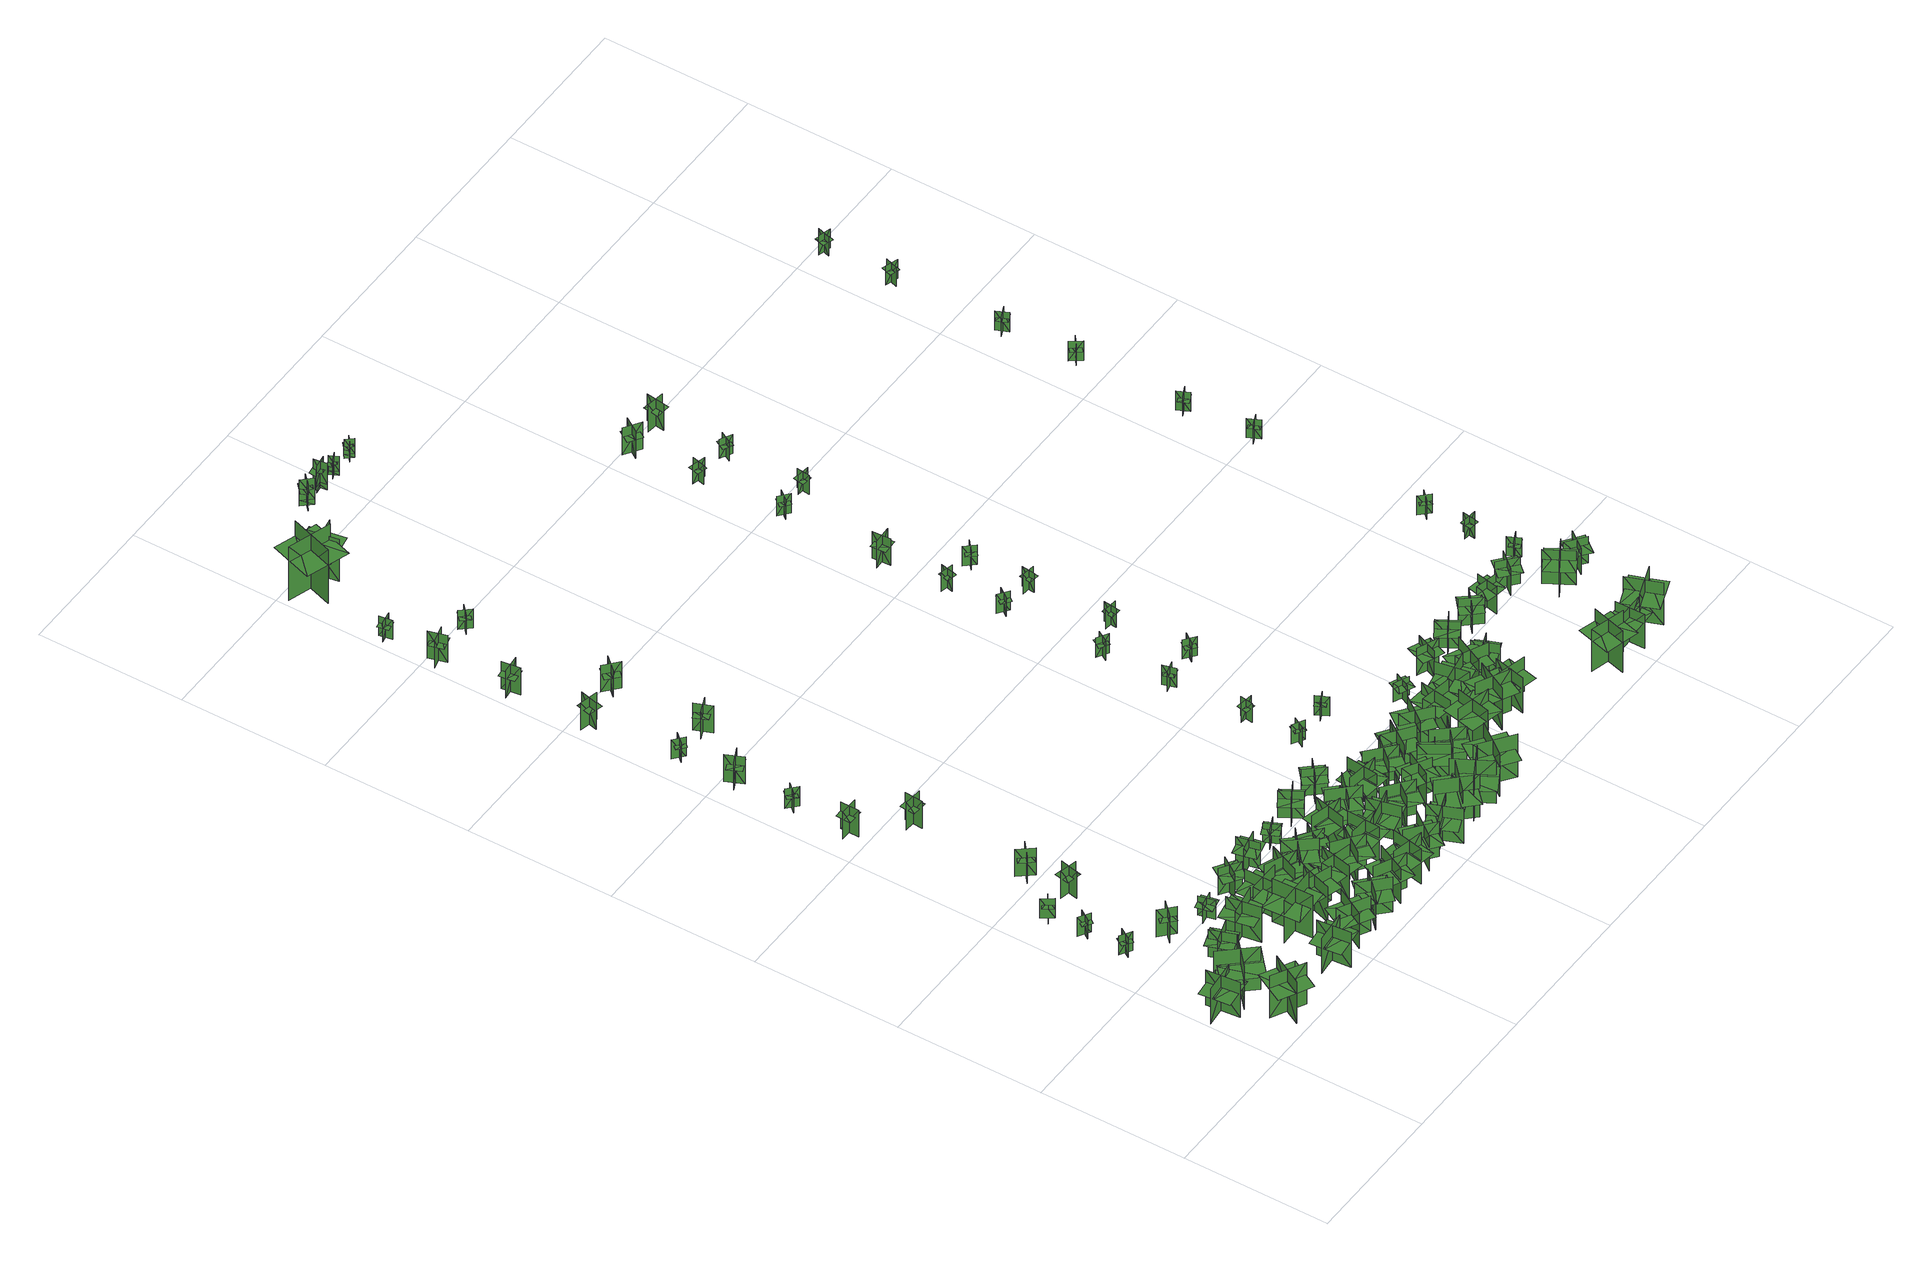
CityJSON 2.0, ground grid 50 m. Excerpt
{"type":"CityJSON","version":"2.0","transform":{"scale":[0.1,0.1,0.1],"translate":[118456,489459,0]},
"CityObjects":{
"tree1":{"type":"SolitaryVegetationObject","geometry":[{"type":"MultiSurface","lod":"1","boundaries":[[[0,1,2]],[[0,2,3]],[[4,5,6]],[[4,6,7]],[[8,9,10]],[[8,10,11]],[[8,11,12]],[[8,12,13]]]}]},
"tree2":{"type":"SolitaryVegetationObject","geometry":[{"type":"MultiSurface","lod":"1","boundaries":[[[14,15,16]],[[14,16,17]],[[18,19,20]],[[18,20,21]],[[22,23,24]],[[22,24,25]],[[22,25,26]],[[22,26,27]]]}]},
"tree3":{"type":"SolitaryVegetationObject","geometry":[{"type":"MultiSurface","lod":"1","boundaries":[[[28,29,30]],[[28,30,31]],[[32,33,34]],[[32,34,35]],[[36,37,38]],[[36,38,39]],[[36,39,40]],[[36,40,41]]]}]},
"tree4":{"type":"SolitaryVegetationObject","geometry":[{"type":"MultiSurface","lod":"1","boundaries":[[[42,43,44]],[[42,44,45]],[[46,47,48]],[[46,48,49]],[[50,51,52]],[[50,52,53]],[[50,53,54]],[[50,54,55]]]}]},
"tree5":{"type":"SolitaryVegetationObject","geometry":[{"type":"MultiSurface","lod":"1","boundaries":[[[56,57,58]],[[56,58,59]],[[60,61,62]],[[60,62,63]],[[64,65,66]],[[64,66,67]],[[64,67,68]],[[64,68,69]]]}]},
"tree6":{"type":"SolitaryVegetationObject","geometry":[{"type":"MultiSurface","lod":"1","boundaries":[[[70,71,72]],[[70,72,73]],[[74,75,76]],[[74,76,77]],[[78,79,80]],[[78,80,81]],[[78,81,82]],[[78,82,83]]]}]},
"tree7":{"type":"SolitaryVegetationObject","geometry":[{"type":"MultiSurface","lod":"1","boundaries":[[[84,85,86]],[[84,86,87]],[[88,89,90]],[[88,90,91]],[[92,93,94]],[[92,94,95]],[[92,95,96]],[[92,96,97]]]}]},
"tree8":{"type":"SolitaryVegetationObject","geometry":[{"type":"MultiSurface","lod":"1","boundaries":[[[98,99,100]],[[98,100,101]],[[102,103,104]],[[102,104,105]],[[106,107,108]],[[106,108,109]],[[106,109,110]],[[106,110,111]]]}]},
"tree9":{"type":"SolitaryVegetationObject","geometry":[{"type":"MultiSurface","lod":"1","boundaries":[[[112,113,114]],[[112,114,115]],[[116,117,118]],[[116,118,119]],[[120,121,122]],[[120,122,123]],[[120,123,124]],[[120,124,125]]]}]},
"tree10":{"type":"SolitaryVegetationObject","geometry":[{"type":"MultiSurface","lod":"1","boundaries":[[[126,127,128]],[[126,128,129]],[[130,131,132]],[[130,132,133]],[[134,135,136]],[[134,136,137]],[[134,137,138]],[[134,138,139]]]}]},
"tree11":{"type":"SolitaryVegetationObject","geometry":[{"type":"MultiSurface","lod":"1","boundaries":[[[140,141,142]],[[140,142,143]],[[144,145,146]],[[144,146,147]],[[148,149,150]],[[148,150,151]],[[148,151,152]],[[148,152,153]]]}]},
"tree12":{"type":"SolitaryVegetationObject","geometry":[{"type":"MultiSurface","lod":"1","boundaries":[[[154,155,156]],[[154,156,157]],[[158,159,160]],[[158,160,161]],[[162,163,164]],[[162,164,165]],[[162,165,166]],[[162,166,167]]]}]},
"tree13":{"type":"SolitaryVegetationObject","geometry":[{"type":"MultiSurface","lod":"1","boundaries":[[[168,169,170]],[[168,170,171]],[[172,173,174]],[[172,174,175]],[[176,177,178]],[[176,178,179]],[[176,179,180]],[[176,180,181]]]}]},
"tree14":{"type":"SolitaryVegetationObject","geometry":[{"type":"MultiSurface","lod":"1","boundaries":[[[182,183,184]],[[182,184,185]],[[186,187,188]],[[186,188,189]],[[190,191,192]],[[190,192,193]],[[190,193,194]],[[190,194,195]]]}]},
"tree15":{"type":"SolitaryVegetationObject","geometry":[{"type":"MultiSurface","lod":"1","boundaries":[[[196,197,198]],[[196,198,199]],[[200,201,202]],[[200,202,203]],[[204,205,206]],[[204,206,207]],[[204,207,208]],[[204,208,209]]]}]},
"tree16":{"type":"SolitaryVegetationObject","geometry":[{"type":"MultiSurface","lod":"1","boundaries":[[[210,211,212]],[[210,212,213]],[[214,215,216]],[[214,216,217]],[[218,219,220]],[[218,220,221]],[[218,221,222]],[[218,222,223]]]}]},
"tree17":{"type":"SolitaryVegetationObject","geometry":[{"type":"MultiSurface","lod":"1","boundaries":[[[224,225,226]],[[224,226,227]],[[228,229,230]],[[228,230,231]],[[232,233,234]],[[232,234,235]],[[232,235,236]],[[232,236,237]]]}]},
"tree18":{"type":"SolitaryVegetationObject","geometry":[{"type":"MultiSurface","lod":"1","boundaries":[[[238,239,240]],[[238,240,241]],[[242,243,244]],[[242,244,245]],[[246,247,248]],[[246,248,249]],[[246,249,250]],[[246,250,251]]]}]},
"tree19":{"type":"SolitaryVegetationObject","geometry":[{"type":"MultiSurface","lod":"1","boundaries":[[[252,253,254]],[[252,254,255]],[[256,257,258]],[[256,258,259]],[[260,261,262]],[[260,262,263]],[[260,263,264]],[[260,264,265]]]}]},
"tree20":{"type":"SolitaryVegetationObject","geometry":[{"type":"MultiSurface","lod":"1","boundaries":[[[266,267,268]],[[266,268,269]],[[270,271,272]],[[270,272,273]],[[274,275,276]],[[274,276,277]],[[274,277,278]],[[274,278,279]]]}]},
"tree21":{"type":"SolitaryVegetationObject","geometry":[{"type":"MultiSurface","lod":"1","boundaries":[[[280,281,282]],[[280,282,283]],[[284,285,286]],[[284,286,287]],[[288,289,290]],[[288,290,291]],[[288,291,292]],[[288,292,293]]]}]},
"tree22":{"type":"SolitaryVegetationObject","geometry":[{"type":"MultiSurface","lod":"1","boundaries":[[[294,295,296]],[[294,296,297]],[[298,299,300]],[[298,300,301]],[[302,303,304]],[[302,304,305]],[[302,305,306]],[[302,306,307]]]}]},
"tree23":{"type":"SolitaryVegetationObject","geometry":[{"type":"MultiSurface","lod":"1","boundaries":[[[308,309,310]],[[308,310,311]],[[312,313,314]],[[312,314,315]],[[316,317,318]],[[316,318,319]],[[316,319,320]],[[316,320,321]]]}]},
"tree24":{"type":"SolitaryVegetationObject","geometry":[{"type":"MultiSurface","lod":"1","boundaries":[[[322,323,324]],[[322,324,325]],[[326,327,328]],[[326,328,329]],[[330,331,332]],[[330,332,333]],[[330,333,334]],[[330,334,335]]]}]},
"tree25":{"type":"SolitaryVegetationObject","geometry":[{"type":"MultiSurface","lod":"1","boundaries":[[[336,337,338]],[[336,338,339]],[[340,341,342]],[[340,342,343]],[[344,345,346]],[[344,346,347]],[[344,347,348]],[[344,348,349]]]}]},
"tree26":{"type":"SolitaryVegetationObject","geometry":[{"type":"MultiSurface","lod":"1","boundaries":[[[350,351,352]],[[350,352,353]],[[354,355,356]],[[354,356,357]],[[358,359,360]],[[358,360,361]],[[358,361,362]],[[358,362,363]]]}]},
"tree27":{"type":"SolitaryVegetationObject","geometry":[{"type":"MultiSurface","lod":"1","boundaries":[[[364,365,366]],[[364,366,367]],[[368,369,370]],[[368,370,371]],[[372,373,374]],[[372,374,375]],[[372,375,376]],[[372,376,377]]]}]},
"tree28":{"type":"SolitaryVegetationObject","geometry":[{"type":"MultiSurface","lod":"1","boundaries":[[[378,379,380]],[[378,380,381]],[[382,383,384]],[[382,384,385]],[[386,387,388]],[[386,388,389]],[[386,389,390]],[[386,390,391]]]}]},
"tree29":{"type":"SolitaryVegetationObject","geometry":[{"type":"MultiSurface","lod":"1","boundaries":[[[392,393,394]],[[392,394,395]],[[396,397,398]],[[396,398,399]],[[400,401,402]],[[400,402,403]],[[400,403,404]],[[400,404,405]]]}]},
"tree30":{"type":"SolitaryVegetationObject","geometry":[{"type":"MultiSurface","lod":"1","boundaries":[[[406,407,408]],[[406,408,409]],[[410,411,412]],[[410,412,413]],[[414,415,416]],[[414,416,417]],[[414,417,418]],[[414,418,419]]]}]},
"tree31":{"type":"SolitaryVegetationObject","geometry":[{"type":"MultiSurface","lod":"1","boundaries":[[[420,421,422]],[[420,422,423]],[[424,425,426]],[[424,426,427]],[[428,429,430]],[[428,430,431]],[[428,431,432]],[[428,432,433]]]}]},
"tree32":{"type":"SolitaryVegetationObject","geometry":[{"type":"MultiSurface","lod":"1","boundaries":[[[434,435,436]],[[434,436,437]],[[438,439,440]],[[438,440,441]],[[442,443,444]],[[442,444,445]],[[442,445,446]],[[442,446,447]]]}]},
"tree33":{"type":"SolitaryVegetationObject","geometry":[{"type":"MultiSurface","lod":"1","boundaries":[[[448,449,450]],[[448,450,451]],[[452,453,454]],[[452,454,455]],[[456,457,458]],[[456,458,459]],[[456,459,460]],[[456,460,461]]]}]},
"tree34":{"type":"SolitaryVegetationObject","geometry":[{"type":"MultiSurface","lod":"1","boundaries":[[[462,463,464]],[[462,464,465]],[[466,467,468]],[[466,468,469]],[[470,471,472]],[[470,472,473]],[[470,473,474]],[[470,474,475]]]}]},
"tree35":{"type":"SolitaryVegetationObject","geometry":[{"type":"MultiSurface","lod":"1","boundaries":[[[476,477,478]],[[476,478,479]],[[480,481,482]],[[480,482,483]],[[484,485,486]],[[484,486,487]],[[484,487,488]],[[484,488,489]]]}]},
"tree36":{"type":"SolitaryVegetationObject","geometry":[{"type":"MultiSurface","lod":"1","boundaries":[[[490,491,492]],[[490,492,493]],[[494,495,496]],[[494,496,497]],[[498,499,500]],[[498,500,501]],[[498,501,502]],[[498,502,503]]]}]},
"tree37":{"type":"SolitaryVegetationObject","geometry":[{"type":"MultiSurface","lod":"1","boundaries":[[[504,505,506]],[[504,506,507]],[[508,509,510]],[[508,510,511]],[[512,513,514]],[[512,514,515]],[[512,515,516]],[[512,516,517]]]}]},
"tree38":{"type":"SolitaryVegetationObject","geometry":[{"type":"MultiSurface","lod":"1","boundaries":[[[518,519,520]],[[518,520,521]],[[522,523,524]],[[522,524,525]],[[526,527,528]],[[526,528,529]],[[526,529,530]],[[526,530,531]]]}]},
"tree39":{"type":"SolitaryVegetationObject","geometry":[{"type":"MultiSurface","lod":"1","boundaries":[[[532,533,534]],[[532,534,535]],[[536,537,538]],[[536,538,539]],[[540,541,542]],[[540,542,543]],[[540,543,544]],[[540,544,545]]]}]},
"tree40":{"type":"SolitaryVegetationObject","geometry":[{"type":"MultiSurface","lod":"1","boundaries":[[[546,547,548]],[[546,548,549]],[[550,551,552]],[[550,552,553]],[[554,555,556]],[[554,556,557]],[[554,557,558]],[[554,558,559]]]}]},
"tree41":{"type":"SolitaryVegetationObject","geometry":[{"type":"MultiSurface","lod":"1","boundaries":[[[560,561,562]],[[560,562,563]],[[564,565,566]],[[564,566,567]],[[568,569,570]],[[568,570,571]],[[568,571,572]],[[568,572,573]]]}]},
"tree42":{"type":"SolitaryVegetationObject","geometry":[{"type":"MultiSurface","lod":"1","boundaries":[[[574,575,576]],[[574,576,577]],[[578,579,580]],[[578,580,581]],[[582,583,584]],[[582,584,585]],[[582,585,586]],[[582,586,587]]]}]},
"tree43":{"type":"SolitaryVegetationObject","geometry":[{"type":"MultiSurface","lod":"1","boundaries":[[[588,589,590]],[[588,590,591]],[[592,593,594]],[[592,594,595]],[[596,597,598]],[[596,598,599]],[[596,599,600]],[[596,600,601]]]}]},
"tree44":{"type":"SolitaryVegetationObject","geometry":[{"type":"MultiSurface","lod":"1","boundaries":[[[602,603,604]],[[602,604,605]],[[606,607,608]],[[606,608,609]],[[610,611,612]],[[610,612,613]],[[610,613,614]],[[610,614,615]]]}]},
"tree45":{"type":"SolitaryVegetationObject","geometry":[{"type":"MultiSurface","lod":"1","boundaries":[[[616,617,618]],[[616,618,619]],[[620,621,622]],[[620,622,623]],[[624,625,626]],[[624,626,627]],[[624,627,628]],[[624,628,629]]]}]},
"tree46":{"type":"SolitaryVegetationObject","geometry":[{"type":"MultiSurface","lod":"1","boundaries":[[[630,631,632]],[[630,632,633]],[[634,635,636]],[[634,636,637]],[[638,639,640]],[[638,640,641]],[[638,641,642]],[[638,642,643]]]}]},
"tree47":{"type":"SolitaryVegetationObject","geometry":[{"type":"MultiSurface","lod":"1","boundaries":[[[644,645,646]],[[644,646,647]],[[648,649,650]],[[648,650,651]],[[652,653,654]],[[652,654,655]],[[652,655,656]],[[652,656,657]]]}]},
"tree48":{"type":"SolitaryVegetationObject","geometry":[{"type":"MultiSurface","lod":"1","boundaries":[[[658,659,660]],[[658,660,661]],[[662,663,664]],[[662,664,665]],[[666,667,668]],[[666,668,669]],[[666,669,670]],[[666,670,671]]]}]},
"tree49":{"type":"SolitaryVegetationObject","geometry":[{"type":"MultiSurface","lod":"1","boundaries":[[[672,673,674]],[[672,674,675]],[[676,677,678]],[[676,678,679]],[[680,681,682]],[[680,682,683]],[[680,683,684]],[[680,684,685]]]}]},
"tree50":{"type":"SolitaryVegetationObject","geometry":[{"type":"MultiSurface","lod":"1","boundaries":[[[686,687,688]],[[686,688,689]],[[690,691,692]],[[690,692,693]],[[694,695,696]],[[694,696,697]],[[694,697,698]],[[694,698,699]]]}]},
"tree51":{"type":"SolitaryVegetationObject","geometry":[{"type":"MultiSurface","lod":"1","boundaries":[[[700,701,702]],[[700,702,703]],[[704,705,706]],[[704,706,707]],[[708,709,710]],[[708,710,711]],[[708,711,712]],[[708,712,713]]]}]},
"tree52":{"type":"SolitaryVegetationObject","geometry":[{"type":"MultiSurface","lod":"1","boundaries":[[[714,715,716]],[[714,716,717]],[[718,719,720]],[[718,720,721]],[[722,723,724]],[[722,724,725]],[[722,725,726]],[[722,726,727]]]}]},
"tree53":{"type":"SolitaryVegetationObject","geometry":[{"type":"MultiSurface","lod":"1","boundaries":[[[728,729,730]],[[728,730,731]],[[732,733,734]],[[732,734,735]],[[736,737,738]],[[736,738,739]],[[736,739,740]],[[736,740,741]]]}]},
"tree54":{"type":"SolitaryVegetationObject","geometry":[{"type":"MultiSurface","lod":"1","boundaries":[[[742,743,744]],[[742,744,745]],[[746,747,748]],[[746,748,749]],[[750,751,752]],[[750,752,753]],[[750,753,754]],[[750,754,755]]]}]},
"tree55":{"type":"SolitaryVegetationObject","geometry":[{"type":"MultiSurface","lod":"1","boundaries":[[[756,757,758]],[[756,758,759]],[[760,761,762]],[[760,762,763]],[[764,765,766]],[[764,766,767]],[[764,767,768]],[[764,768,769]]]}]},
"tree56":{"type":"SolitaryVegetationObject","geometry":[{"type":"MultiSurface","lod":"1","boundaries":[[[770,771,772]],[[770,772,773]],[[774,775,776]],[[774,776,777]],[[778,779,780]],[[778,780,781]],[[778,781,782]],[[778,782,783]]]}]},
"tree57":{"type":"SolitaryVegetationObject","geometry":[{"type":"MultiSurface","lod":"1","boundaries":[[[784,785,786]],[[784,786,787]],[[788,789,790]],[[788,790,791]],[[792,793,794]],[[792,794,795]],[[792,795,796]],[[792,796,797]]]}]},
"tree58":{"type":"SolitaryVegetationObject","geometry":[{"type":"MultiSurface","lod":"1","boundaries":[[[798,799,800]],[[798,800,801]],[[802,803,804]],[[802,804,805]],[[806,807,808]],[[806,808,809]],[[806,809,810]],[[806,810,811]]]}]},
"tree59":{"type":"SolitaryVegetationObject","geometry":[{"type":"MultiSurface","lod":"1","boundaries":[[[812,813,814]],[[812,814,815]],[[816,817,818]],[[816,818,819]],[[820,821,822]],[[820,822,823]],[[820,823,824]],[[820,824,825]]]}]},
"tree60":{"type":"SolitaryVegetationObject","geometry":[{"type":"MultiSurface","lod":"1","boundaries":[[[826,827,828]],[[826,828,829]],[[830,831,832]],[[830,832,833]],[[834,835,836]],[[834,836,837]],[[834,837,838]],[[834,838,839]]]}]},
"tree61":{"type":"SolitaryVegetationObject","geometry":[{"type":"MultiSurface","lod":"1","boundaries":[[[840,841,842]],[[840,842,843]],[[844,845,846]],[[844,846,847]],[[848,849,850]],[[848,850,851]],[[848,851,852]],[[848,852,853]]]}]},
"tree62":{"type":"SolitaryVegetationObject","geometry":[{"type":"MultiSurface","lod":"1","boundaries":[[[854,855,856]],[[854,856,857]],[[858,859,860]],[[858,860,861]],[[862,863,864]],[[862,864,865]],[[862,865,866]],[[862,866,867]]]}]},
"tree63":{"type":"SolitaryVegetationObject","geometry":[{"type":"MultiSurface","lod":"1","boundaries":[[[868,869,870]],[[868,870,871]],[[872,873,874]],[[872,874,875]],[[876,877,878]],[[876,878,879]],[[876,879,880]],[[876,880,881]]]}]},
"tree64":{"type":"SolitaryVegetationObject","geometry":[{"type":"MultiSurface","lod":"1","boundaries":[[[882,883,884]],[[882,884,885]],[[886,887,888]],[[886,888,889]],[[890,891,887]],[[890,887,886]],[[892,893,883]],[[892,883,882]],[[894,895,896]],[[894,896,897]],[[898,899,900]],[[898,900,901]]]}]},
"tree65":{"type":"SolitaryVegetationObject","geometry":[{"type":"MultiSurface","lod":"1","boundaries":[[[902,903,904]],[[902,904,905]],[[906,907,908]],[[906,908,909]],[[910,911,912]],[[910,912,913]],[[910,913,914]],[[910,914,915]]]}]},
"tree66":{"type":"SolitaryVegetationObject","geometry":[{"type":"MultiSurface","lod":"1","boundaries":[[[916,917,918]],[[916,918,919]],[[920,921,922]],[[920,922,923]],[[924,925,926]],[[924,926,927]],[[924,927,928]],[[924,928,929]]]}]},
"tree67":{"type":"SolitaryVegetationObject","geometry":[{"type":"MultiSurface","lod":"1","boundaries":[[[930,931,932]],[[930,932,933]],[[934,935,936]],[[934,936,937]],[[938,939,940]],[[938,940,941]],[[938,941,942]],[[938,942,943]]]}]},
"tree68":{"type":"SolitaryVegetationObject","geometry":[{"type":"MultiSurface","lod":"1","boundaries":[[[944,945,946]],[[944,946,947]],[[948,949,950]],[[948,950,951]],[[952,953,949]],[[952,949,948]],[[954,955,945]],[[954,945,944]],[[956,957,958]],[[956,958,959]],[[960,961,962]],[[960,962,963]]]}]},
"tree69":{"type":"SolitaryVegetationObject","geometry":[{"type":"MultiSurface","lod":"1","boundaries":[[[964,965,966]],[[964,966,967]],[[968,969,970]],[[968,970,971]],[[972,973,974]],[[972,974,975]],[[972,975,976]],[[972,976,977]]]}]},
"tree70":{"type":"SolitaryVegetationObject","geometry":[{"type":"MultiSurface","lod":"1","boundaries":[[[978,979,980]],[[978,980,981]],[[982,983,984]],[[982,984,985]],[[986,987,988]],[[986,988,989]],[[986,989,990]],[[986,990,991]]]}]},
"tree71":{"type":"SolitaryVegetationObject","geometry":[{"type":"MultiSurface","lod":"1","boundaries":[[[992,993,994]],[[992,994,995]],[[996,997,998]],[[996,998,999]],[[1000,1001,997]],[[1000,997,996]],[[1002,1003,993]],[[1002,993,992]],[[1004,1005,1006]],[[1004,1006,1007]],[[1008,1009,1010]],[[1008,1010,1011]]]}]},
"tree72":{"type":"SolitaryVegetationObject","geometry":[{"type":"MultiSurface","lod":"1","boundaries":[[[1012,1013,1014]],[[1012,1014,1015]],[[1016,1017,1018]],[[1016,1018,1019]],[[1020,1021,1022]],[[1020,1022,1023]],[[1020,1023,1024]],[[1020,1024,1025]]]}]},
"tree73":{"type":"SolitaryVegetationObject","geometry":[{"type":"MultiSurface","lod":"1","boundaries":[[[1026,1027,1028]],[[1026,1028,1029]],[[1030,1031,1032]],[[1030,1032,1033]],[[1034,1035,1036]],[[1034,1036,1037]],[[1034,1037,1038]],[[1034,1038,1039]]]}]},
"tree74":{"type":"SolitaryVegetationObject","geometry":[{"type":"MultiSurface","lod":"1","boundaries":[[[1040,1041,1042]],[[1040,1042,1043]],[[1044,1045,1046]],[[1044,1046,1047]],[[1048,1049,1050]],[[1048,1050,1051]],[[1048,1051,1052]],[[1048,1052,1053]]]}]},
"tree75":{"type":"SolitaryVegetationObject","geometry":[{"type":"MultiSurface","lod":"1","boundaries":[[[1054,1055,1056]],[[1054,1056,1057]],[[1058,1059,1060]],[[1058,1060,1061]],[[1062,1063,1064]],[[1062,1064,1065]],[[1062,1065,1066]],[[1062,1066,1067]]]}]},
"tree76":{"type":"SolitaryVegetationObject","geometry":[{"type":"MultiSurface","lod":"1","boundaries":[[[1068,1069,1070]],[[1068,1070,1071]],[[1072,1073,1074]],[[1072,1074,1075]],[[1076,1077,1078]],[[1076,1078,1079]],[[1076,1079,1080]],[[1076,1080,1081]]]}]},
"tree77":{"type":"SolitaryVegetationObject","geometry":[{"type":"MultiSurface","lod":"1","boundaries":[[[1082,1083,1084]],[[1082,1084,1085]],[[1086,1087,1088]],[[1086,1088,1089]],[[1090,1091,1092]],[[1090,1092,1093]],[[1090,1093,1094]],[[1090,1094,1095]]]}]},
"tree78":{"type":"SolitaryVegetationObject","geometry":[{"type":"MultiSurface","lod":"1","boundaries":[[[1096,1097,1098]],[[1096,1098,1099]],[[1100,1101,1102]],[[1100,1102,1103]],[[1104,1105,1101]],[[1104,1101,1100]],[[1106,1107,1097]],[[1106,1097,1096]],[[1108,1109,1110]],[[1108,1110,1111]],[[1112,1113,1114]],[[1112,1114,1115]]]}]},
"tree79":{"type":"SolitaryVegetationObject","geometry":[{"type":"MultiSurface","lod":"1","boundaries":[[[1116,1117,1118]],[[1116,1118,1119]],[[1120,1121,1122]],[[1120,1122,1123]],[[1124,1125,1126]],[[1124,1126,1127]],[[1124,1127,1128]],[[1124,1128,1129]]]}]},
"tree80":{"type":"SolitaryVegetationObject","geometry":[{"type":"MultiSurface","lod":"1","boundaries":[[[1130,1131,1132]],[[1130,1132,1133]],[[1134,1135,1136]],[[1134,1136,1137]],[[1138,1139,1140]],[[1138,1140,1141]],[[1138,1141,1142]],[[1138,1142,1143]]]}]},
"tree81":{"type":"SolitaryVegetationObject","geometry":[{"type":"MultiSurface","lod":"1","boundaries":[[[1144,1145,1146]],[[1144,1146,1147]],[[1148,1149,1150]],[[1148,1150,1151]],[[1152,1153,1154]],[[1152,1154,1155]],[[1152,1155,1156]],[[1152,1156,1157]]]}]},
"tree82":{"type":"SolitaryVegetationObject","geometry":[{"type":"MultiSurface","lod":"1","boundaries":[[[1158,1159,1160]],[[1158,1160,1161]],[[1162,1163,1164]],[[1162,1164,1165]],[[1166,1167,1168]],[[1166,1168,1169]],[[1166,1169,1170]],[[1166,1170,1171]]]}]},
"tree83":{"type":"SolitaryVegetationObject","geometry":[{"type":"MultiSurface","lod":"1","boundaries":[[[1172,1173,1174]],[[1172,1174,1175]],[[1176,1177,1178]],[[1176,1178,1179]],[[1180,1181,1182]],[[1180,1182,1183]],[[1180,1183,1184]],[[1180,1184,1185]]]}]},
"tree84":{"type":"SolitaryVegetationObject","geometry":[{"type":"MultiSurface","lod":"1","boundaries":[[[1186,1187,1188]],[[1186,1188,1189]],[[1190,1191,1192]],[[1190,1192,1193]],[[1194,1195,1196]],[[1194,1196,1197]],[[1194,1197,1198]],[[1194,1198,1199]]]}]},
"tree85":{"type":"SolitaryVegetationObject","geometry":[{"type":"MultiSurface","lod":"1","boundaries":[[[1200,1201,1202]],[[1200,1202,1203]],[[1204,1205,1206]],[[1204,1206,1207]],[[1208,1209,1210]],[[1208,1210,1211]],[[1208,1211,1212]],[[1208,1212,1213]]]}]},
"tree86":{"type":"SolitaryVegetationObject","geometry":[{"type":"MultiSurface","lod":"1","boundaries":[[[1214,1215,1216]],[[1214,1216,1217]],[[1218,1219,1220]],[[1218,1220,1221]],[[1222,1223,1224]],[[1222,1224,1225]],[[1222,1225,1226]],[[1222,1226,1227]]]}]},
"tree87":{"type":"SolitaryVegetationObject","geometry":[{"type":"MultiSurface","lod":"1","boundaries":[[[1228,1229,1230]],[[1228,1230,1231]],[[1232,1233,1234]],[[1232,1234,1235]],[[1236,1237,1238]],[[1236,1238,1239]],[[1236,1239,1240]],[[1236,1240,1241]]]}]},
"tree88":{"type":"SolitaryVegetationObject","geometry":[{"type":"MultiSurface","lod":"1","boundaries":[[[1242,1243,1244]],[[1242,1244,1245]],[[1246,1247,1248]],[[1246,1248,1249]],[[1250,1251,1252]],[[1250,1252,1253]],[[1250,1253,1254]],[[1250,1254,1255]]]}]},
"tree89":{"type":"SolitaryVegetationObject","geometry":[{"type":"MultiSurface","lod":"1","boundaries":[[[1256,1257,1258]],[[1256,1258,1259]],[[1260,1261,1262]],[[1260,1262,1263]],[[1264,1265,1266]],[[1264,1266,1267]],[[1264,1267,1268]],[[1264,1268,1269]]]}]},
"tree90":{"type":"SolitaryVegetationObject","geometry":[{"type":"MultiSurface","lod":"1","boundaries":[[[1270,1271,1272]],[[1270,1272,1273]],[[1274,1275,1276]],[[1274,1276,1277]],[[1278,1279,1280]],[[1278,1280,1281]],[[1278,1281,1282]],[[1278,1282,1283]]]}]},
"tree91":{"type":"SolitaryVegetationObject","geometry":[{"type":"MultiSurface","lod":"1","boundaries":[[[1284,1285,1286]],[[1284,1286,1287]],[[1288,1289,1290]],[[1288,1290,1291]],[[1292,1293,1294]],[[1292,1294,1295]],[[1292,1295,1296]],[[1292,1296,1297]]]}]},
"tree92":{"type":"SolitaryVegetationObject","geometry":[{"type":"MultiSurface","lod":"1","boundaries":[[[1298,1299,1300]],[[1298,1300,1301]],[[1302,1303,1304]],[[1302,1304,1305]],[[1306,1307,1308]],[[1306,1308,1309]],[[1306,1309,1310]],[[1306,1310,1311]]]}]},
"tree93":{"type":"SolitaryVegetationObject","geometry":[{"type":"MultiSurface","lod":"1","boundaries":[[[1312,1313,1314]],[[1312,1314,1315]],[[1316,1317,1318]],[[1316,1318,1319]],[[1320,1321,1322]],[[1320,1322,1323]],[[1320,1323,1324]],[[1320,1324,1325]]]}]},
"tree94":{"type":"SolitaryVegetationObject","geometry":[{"type":"MultiSurface","lod":"1","boundaries":[[[1326,1327,1328]],[[1326,1328,1329]],[[1330,1331,1332]],[[1330,1332,1333]],[[1334,1335,1336]],[[1334,1336,1337]],[[1334,1337,1338]],[[1334,1338,1339]]]}]},
"tree95":{"type":"SolitaryVegetationObject","geometry":[{"type":"MultiSurface","lod":"1","boundaries":[[[1340,1341,1342]],[[1340,1342,1343]],[[1344,1345,1346]],[[1344,1346,1347]],[[1348,1349,1350]],[[1348,1350,1351]],[[1348,1351,1352]],[[1348,1352,1353]]]}]},
"tree96":{"type":"SolitaryVegetationObject","geometry":[{"type":"MultiSurface","lod":"1","boundaries":[[[1354,1355,1356]],[[1354,1356,1357]],[[1358,1359,1360]],[[1358,1360,1361]],[[1362,1363,1364]],[[1362,1364,1365]],[[1362,1365,1366]],[[1362,1366,1367]]]}]},
"tree97":{"type":"SolitaryVegetationObject","geometry":[{"type":"MultiSurface","lod":"1","boundaries":[[[1368,1369,1370]],[[1368,1370,1371]],[[1372,1373,1374]],[[1372,1374,1375]],[[1376,1377,1378]],[[1376,1378,1379]],[[1376,1379,1380]],[[1376,1380,1381]]]}]},
"tree98":{"type":"SolitaryVegetationObject","geometry":[{"type":"MultiSurface","lod":"1","boundaries":[[[1382,1383,1384]],[[1382,1384,1385]],[[1386,1387,1388]],[[1386,1388,1389]],[[1390,1391,1392]],[[1390,1392,1393]],[[1390,1393,1394]],[[1390,1394,1395]]]}]},
"tree99":{"type":"SolitaryVegetationObject","geometry":[{"type":"MultiSurface","lod":"1","boundaries":[[[1396,1397,1398]],[[1396,1398,1399]],[[1400,1401,1402]],[[1400,1402,1403]],[[1404,1405,1406]],[[1404,1406,1407]],[[1404,1407,1408]],[[1404,1408,1409]]]}]},
"tree100":{"type":"SolitaryVegetationObject","geometry":[{"type":"MultiSurface","lod":"1","boundaries":[[[1410,1411,1412]],[[1410,1412,1413]],[[1414,1415,1416]],[[1414,1416,1417]],[[1418,1419,1420]],[[1418,1420,1421]],[[1418,1421,1422]],[[1418,1422,1423]]]}]},
"tree101":{"type":"SolitaryVegetationObject","geometry":[{"type":"MultiSurface","lod":"1","boundaries":[[[1424,1425,1426]],[[1424,1426,1427]],[[1428,1429,1430]],[[1428,1430,1431]],[[1432,1433,1434]],[[1432,1434,1435]],[[1432,1435,1436]],[[1432,1436,1437]]]}]},
"tree102":{"type":"SolitaryVegetationObject","geometry":[{"type":"MultiSurface","lod":"1","boundaries":[[[1438,1439,1440]],[[1438,1440,1441]],[[1442,1443,1444]],[[1442,1444,1445]],[[1446,1447,1448]],[[1446,1448,1449]],[[1446,1449,1450]],[[1446,1450,1451]]]}]},
"tree103":{"type":"SolitaryVegetationObject","geometry":[{"type":"MultiSurface","lod":"1","boundaries":[[[1452,1453,1454]],[[1452,1454,1455]],[[1456,1457,1458]],[[1456,1458,1459]],[[1460,1461,1462]],[[1460,1462,1463]],[[1460,1463,1464]],[[1460,1464,1465]]]}]},
"tree104":{"type":"SolitaryVegetationObject","geometry":[{"type":"MultiSurface","lod":"1","boundaries":[[[1466,1467,1468]],[[1466,1468,1469]],[[1470,1471,1472]],[[1470,1472,1473]],[[1474,1475,1476]],[[1474,1476,1477]],[[1474,1477,1478]],[[1474,1478,1479]]]}]},
"tree105":{"type":"SolitaryVegetationObject","geometry":[{"type":"MultiSurface","lod":"1","boundaries":[[[1480,1481,1482]],[[1480,1482,1483]],[[1484,1485,1486]],[[1484,1486,1487]],[[1488,1489,1490]],[[1488,1490,1491]],[[1488,1491,1492]],[[1488,1492,1493]]]}]},
"tree106":{"type":"SolitaryVegetationObject","geometry":[{"type":"MultiSurface","lod":"1","boundaries":[[[1494,1495,1496]],[[1494,1496,1497]],[[1498,1499,1500]],[[1498,1500,1501]],[[1502,1503,1504]],[[1502,1504,1505]],[[1502,1505,1506]],[[1502,1506,1507]]]}]},
"tree107":{"type":"SolitaryVegetationObject","geometry":[{"type":"MultiSurface","lod":"1","boundaries":[[[1508,1509,1510]],[[1508,1510,1511]],[[1512,1513,1514]],[[1512,1514,1515]],[[1516,1517,1518]],[[1516,1518,1519]],[[1516,1519,1520]],[[1516,1520,1521]]]}]},
"tree108":{"type":"SolitaryVegetationObject","geometry":[{"type":"MultiSurface","lod":"1","boundaries":[[[1522,1523,1524]],[[1522,1524,1525]],[[1526,1527,1528]],[[1526,1528,1529]],[[1530,1531,1532]],[[1530,1532,1533]],[[1530,1533,1534]],[[1530,1534,1535]]]}]},
"tree109":{"type":"SolitaryVegetationObject","geometry":[{"type":"MultiSurface","lod":"1","boundaries":[[[1536,1537,1538]],[[1536,1538,1539]],[[1540,1541,1542]],[[1540,1542,1543]],[[1544,1545,1546]],[[1544,1546,1547]],[[1544,1547,1548]],[[1544,1548,1549]]]}]},
"tree110":{"type":"SolitaryVegetationObject","geometry":[{"type":"MultiSurface","lod":"1","boundaries":[[[1550,1551,1552]],[[1550,1552,1553]],[[1554,1555,1556]],[[1554,1556,1557]],[[1558,1559,1560]],[[1558,1560,1561]],[[1558,1561,1562]],[[1558,1562,1563]]]}]}
},
"vertices":[
[12,245,5],[125,256,5],[125,256,146],[12,245,146],[82,188,5],[70,301,5],[70,301,146],[82,188,146],[20,238,100],[26,186,100],[138,199,100],[132,251,100],[126,303,100],[14,290,100],
[129,115,4],[236,57,4],[236,57,173],[129,115,173],[152,37,4],[210,144,4],[210,144,173],[152,37,173],[152,37,126],[205,8,126],[263,115,126],[210,144,126],[156,173,126],[98,66,126],
[124,308,2],[216,204,2],[216,204,175],[124,308,175],[118,198,2],[221,290,2],[221,290,175],[118,198,175],[123,295,119],[76,252,119],[169,150,119],[216,193,119],[263,236,119],[170,338,119],
[104,627,7],[142,603,7],[142,603,84],[104,627,84],[111,598,7],[111,598,84],[135,636,84],[135,636,7],[112,600,59],[128,590,59],[147,620,59],[131,630,59],[115,640,59],[96,610,59],
[112,739,7],[136,777,7],[136,777,84],[112,739,84],[141,746,7],[141,746,84],[103,770,84],[103,770,7],[140,747,60],[150,762,60],[120,782,60],[109,766,60],[99,750,60],[129,731,60],
[273,322,5],[245,406,5],[245,406,115],[273,322,115],[304,385,5],[221,357,5],[221,357,115],[304,385,115],[277,329,79],[316,343,79],[286,426,79],[248,412,79],[210,399,79],[239,316,79],
[133,867,7],[107,904,7],[107,904,85],[133,867,85],[138,896,7],[138,896,85],[101,870,85],[101,870,7],[137,895,60],[126,911,60],[96,890,60],[107,875,60],[118,859,60],[148,880,60],
[275,535,5],[230,579,5],[230,579,114],[275,535,114],[275,577,5],[275,577,114],[231,532,114],[231,532,5],[273,576,79],[254,594,79],[219,558,79],[238,539,79],[257,521,79],[292,557,79],
[368,91,4],[480,102,4],[480,102,145],[368,91,145],[437,34,4],[426,147,4],[426,147,145],[437,34,145],[375,84,100],[381,32,100],[494,45,100],[488,97,100],[482,149,100],[369,136,100],
[381,310,3],[362,422,3],[362,422,145],[381,310,145],[433,384,3],[322,364,3],[322,364,145],[433,384,145],[388,318,99],[439,328,99],[418,439,99],[367,430,99],[315,420,99],[337,309,99],
[271,886,7],[210,899,7],[210,899,115],[271,886,115],[249,921,7],[249,921,115],[235,860,115],[235,860,7],[248,919,80],[222,925,80],[212,875,80],[238,869,80],[263,864,80],[274,913,80],
[404,507,6],[350,495,6],[350,495,83],[404,507,83],[373,527,6],[385,473,6],[385,473,83],[373,527,83],[373,527,61],[346,521,61],[359,467,61],[385,473,61],[412,479,61],[400,533,61],
[254,1014,6],[214,1062,6],[214,1062,115],[254,1014,115],[258,1056,6],[258,1056,115],[210,1015,115],[210,1015,6],[256,1054,80],[239,1075,80],[200,1042,80],[217,1022,80],[235,1002,80],[273,1034,80],
[553,259,4],[414,253,4],[414,253,177],[553,259,177],[471,333,4],[478,195,4],[478,195,177],[471,333,177],[544,268,121],[540,332,121],[402,323,121],[406,260,121],[410,196,121],[548,204,121],
[128,1564,11],[65,1565,11],[65,1565,119],[128,1564,119],[99,1594,11],[99,1594,119],[98,1531,119],[98,1531,11],[99,1592,84],[72,1592,84],[71,1542,84],[98,1541,84],[124,1540,84],[125,1591,84],
[594,69,6],[495,124,6],[495,124,147],[594,69,147],[569,156,6],[514,57,6],[514,57,147],[569,156,147],[591,80,102],[616,126,102],[516,179,102],[491,133,102],[467,87,102],[567,33,102],
[552,376,4],[439,377,4],[439,377,145],[552,376,145],[489,440,4],[488,327,4],[488,327,145],[489,440,145],[545,384,100],[544,436,100],[431,435,100],[432,383,100],[432,331,100],[545,332,100],
[111,1779,9],[80,1746,9],[80,1746,87],[111,1779,87],[81,1778,9],[81,1778,87],[114,1747,87],[114,1747,9],[82,1777,62],[69,1763,62],[95,1738,62],[108,1752,62],[121,1766,62],[95,1791,62],
[525,534,6],[482,470,6],[482,470,114],[525,534,114],[475,524,6],[539,481,6],[539,481,114],[475,524,114],[475,524,84],[453,492,84],[517,449,84],[539,481,84],[560,514,84],[496,557,84],
[558,195,5],[593,303,5],[593,303,146],[558,195,146],[638,236,5],[531,271,5],[531,271,146],[638,236,146],[568,199,101],[618,184,101],[651,292,101],[601,307,101],[551,323,101],[518,214,101],
[266,1429,6],[203,1433,6],[203,1433,115],[266,1429,115],[238,1460,6],[238,1460,115],[234,1398,115],[234,1398,6],[238,1458,80],[212,1460,80],[208,1409,80],[235,1408,80],[261,1406,80],[264,1456,80],
[65,1945,9],[122,1972,9],[122,1972,118],[65,1945,118],[104,1931,9],[104,1931,118],[78,1988,118],[78,1988,9],[103,1933,83],[127,1944,83],[106,1990,83],[82,1979,83],[58,1968,83],[79,1922,83],
[606,59,6],[685,140,6],[685,140,147],[606,59,147],[696,60,6],[615,139,6],[615,139,147],[696,60,147],[616,59,102],[655,23,102],[732,105,102],[694,141,102],[656,177,102],[578,94,102],
[534,401,5],[639,357,5],[639,357,146],[534,401,146],[568,318,5],[612,422,5],[612,422,146],[568,318,146],[538,391,101],[518,343,101],[623,301,101],[643,349,101],[662,398,101],[557,440,101],
[76,2136,10],[106,2170,10],[106,2170,88],[76,2136,88],[106,2138,10],[106,2138,88],[72,2167,88],[72,2167,10],[105,2139,63],[117,2153,63],[90,2177,63],[77,2163,63],[65,2148,63],[92,2125,63],
[667,193,4],[692,303,4],[692,303,145],[667,193,145],[743,240,4],[633,266,4],[633,266,145],[743,240,145],[676,198,100],[728,187,100],[751,298,100],[700,308,100],[649,319,100],[625,209,100],
[633,480,7],[616,555,7],[616,555,114],[633,480,114],[661,523,7],[585,506,7],[585,506,114],[661,523,114],[661,523,84],[652,561,84],[577,544,84],[585,506,84],[594,468,84],[669,485,84],
[788,161,6],[738,60,6],[738,60,147],[788,161,147],[703,132,6],[804,82,6],[804,82,147],[703,132,147],[777,158,101],[730,181,101],[682,78,101],[729,56,101],[777,34,101],[825,136,101],
[626,339,5],[713,411,5],[713,411,146],[626,339,146],[716,330,5],[644,417,5],[644,417,146],[716,330,146],[637,337,101],[671,297,101],[757,371,101],[723,411,101],[689,450,101],[603,377,101],
[57,2420,8],[72,2481,8],[72,2481,116],[57,2420,116],[93,2442,8],[93,2442,116],[31,2457,116],[31,2457,8],[90,2442,81],[97,2468,81],[47,2480,81],[41,2454,81],[35,2429,81],[84,2417,81],
[715,292,7],[806,225,7],[806,225,148],[715,292,148],[728,203,7],[796,294,7],[796,294,148],[728,203,148],[716,281,102],[686,239,102],[778,173,102],[808,216,102],[838,258,102],[746,324,102],
[714,408,5],[786,358,5],[786,358,115],[714,408,115],[726,340,5],[777,411,5],[777,411,115],[726,340,115],[715,400,79],[692,367,79],[765,317,79],[788,351,79],[811,384,79],[738,434,79],
[250,2168,7],[192,2144,7],[192,2144,116],[250,2168,116],[211,2184,7],[211,2184,116],[235,2126,116],[235,2126,7],[212,2182,81],[187,2171,81],[207,2125,81],[232,2135,81],[256,2145,81],[236,2192,81],
[51,2747,6],[59,2684,6],[59,2684,115],[51,2747,115],[25,2714,6],[25,2714,115],[88,2722,115],[88,2722,6],[28,2714,80],[31,2688,80],[81,2694,80],[78,2720,80],[75,2747,80],[24,2741,80],
[863,166,6],[840,55,6],[840,55,147],[863,166,147],[788,116,6],[899,93,6],[899,93,147],[788,116,147],[854,160,101],[802,170,101],[781,59,101],[833,49,101],[884,40,101],[905,151,101],
[731,537,7],[754,487,7],[754,487,84],[731,537,84],[718,503,7],[769,526,7],[769,526,84],[718,503,84],[718,503,63],[730,477,63],[780,501,63],[769,526,63],[757,551,63],[707,528,63],
[855,322,7],[850,208,7],[850,208,148],[855,322,148],[788,261,7],[901,256,7],[901,256,148],[788,261,148],[847,315,102],[794,316,102],[791,203,102],[843,202,102],[896,200,102],[899,313,102],
[55,2937,6],[39,2998,6],[39,2998,115],[55,2937,115],[76,2973,6],[76,2973,115],[15,2957,115],[15,2957,6],[74,2972,80],[67,2998,80],[18,2985,80],[25,2959,80],[32,2934,80],[81,2947,80],
[967,155,5],[898,66,5],[898,66,147],[967,155,147],[877,144,5],[967,75,5],[967,75,147],[877,144,147],[956,155,101],[914,186,101],[847,95,101],[889,64,101],[931,33,101],[998,124,101],
[782,399,4],[892,372,4],[892,372,145],[782,399,145],[829,322,4],[856,432,4],[856,432,145],[829,322,145],[787,390,99],[775,339,99],[886,313,99],[898,364,99],[909,415,99],[799,441,99],
[195,2495,9],[242,2452,9],[242,2452,117],[195,2495,117],[197,2453,9],[197,2453,117],[239,2500,117],[239,2500,9],[198,2455,82],[218,2437,82],[252,2474,82],[233,2492,82],[213,2510,82],[179,2472,82],
[39,3168,7],[47,3124,7],[47,3124,85],[39,3168,85],[22,3143,7],[22,3143,85],[66,3151,85],[66,3151,7],[24,3144,60],[27,3125,60],[63,3131,60],[59,3150,60],[56,3169,60],[20,3162,60],
[832,504,7],[899,543,7],[899,543,115],[832,504,115],[882,491,7],[843,558,7],[843,558,115],[882,491,115],[882,491,84],[916,510,84],[877,577,84],[843,558,84],[810,538,84],[848,471,84],
[881,247,6],[991,275,6],[991,275,147],[881,247,147],[958,201,6],[931,311,6],[931,311,147],[958,201,147],[890,241,102],[903,191,102],[1013,220,102],[999,271,102],[985,321,102],[876,292,102],
[984,427,4],[902,349,4],[902,349,145],[984,427,145],[894,429,4],[972,347,4],[972,347,145],[894,429,145],[973,428,99],[936,465,99],[856,385,99],[893,348,99],[930,311,99],[1010,391,99],
[969,82,4],[1074,123,4],[1074,123,145],[969,82,145],[1051,46,4],[1010,151,4],[1010,151,145],[1051,46,145],[978,77,100],[998,29,100],[1103,72,100],[1083,120,100],[1063,168,100],[958,126,100],
[218,2988,6],[184,2958,6],[184,2958,83],[218,2988,83],[188,2989,6],[188,2989,83],[218,2956,83],[218,2956,6],[189,2988,58],[175,2975,58],[199,2948,58],[213,2961,58],[227,2974,58],[203,3001,58],
[990,300,4],[1079,230,4],[1079,230,145],[990,300,145],[1000,211,4],[1071,300,4],[1071,300,145],[1000,211,145],[991,290,99],[959,248,99],[1049,180,99],[1081,221,99],[1112,263,99],[1022,331,99],
[169,3422,2],[22,3471,2],[22,3471,218],[169,3422,218],[123,3515,2],[74,3367,2],[74,3367,218],[123,3515,218],[123,3515,158],[49,3539,158],[1,3392,158],[74,3367,158],[148,3343,158],[196,3490,158],
[955,549,7],[1006,491,7],[1006,491,115],[955,549,115],[951,498,7],[1010,548,7],[1010,548,115],[951,498,115],[951,498,85],[977,468,85],[1035,519,85],[1010,548,85],[984,578,85],[926,527,85],
[1047,450,4],[1035,338,4],[1035,338,145],[1047,450,145],[977,394,4],[1089,381,4],[1089,381,145],[977,394,145],[1039,444,100],[987,449,100],[976,336,100],[1028,331,100],[1080,326,100],[1091,439,100],
[1184,165,5],[1084,70,5],[1084,70,177],[1184,165,177],[1074,168,5],[1170,68,5],[1170,68,177],[1074,168,177],[1171,166,121],[1126,212,121],[1028,115,121],[1073,69,121],[1118,24,121],[1216,121,121],
[103,3438,3],[223,3459,3],[223,3459,172],[103,3438,172],[169,3391,3],[148,3511,3],[148,3511,172],[169,3391,172],[169,3391,125],[229,3402,125],[208,3521,125],[148,3511,125],[89,3501,125],[109,3381,125],
[1184,244,3],[1096,291,3],[1096,291,142],[1184,244,142],[1165,307,3],[1118,220,3],[1118,220,142],[1165,307,142],[1165,307,103],[1121,331,103],[1074,243,103],[1118,220,103],[1162,196,103],[1209,284,103],
[1176,179,5],[1243,58,5],[1243,58,177],[1176,179,177],[1146,73,5],[1267,140,5],[1267,140,177],[1146,73,177],[1172,166,121],[1116,134,121],[1185,15,121],[1241,47,121],[1296,78,121],[1227,198,121],
[1091,427,3],[1175,352,3],[1175,352,144],[1091,427,144],[1096,337,3],[1171,422,3],[1171,422,144],[1096,337,144],[1091,416,99],[1056,377,99],[1142,303,99],[1176,343,99],[1210,382,99],[1125,456,99],
[1195,240,3],[1278,296,3],[1278,296,142],[1195,240,142],[1260,227,3],[1205,310,3],[1205,310,142],[1260,227,142],[1260,227,103],[1302,255,103],[1246,338,103],[1205,310,103],[1163,282,103],[1219,199,103],
[1180,339,3],[1246,431,3],[1246,431,144],[1180,339,144],[1269,354,3],[1177,420,3],[1177,420,144],[1269,354,144],[1191,340,99],[1234,311,99],[1298,404,99],[1255,433,99],[1212,463,99],[1148,370,99],
[1158,670,9],[1120,693,9],[1120,693,87],[1158,670,87],[1151,699,9],[1151,699,87],[1127,660,87],[1127,660,9],[1150,697,62],[1134,707,62],[1115,676,62],[1131,667,62],[1147,657,62],[1166,688,62],
[1372,68,5],[1261,151,5],[1261,151,178],[1372,68,178],[1356,177,5],[1274,66,5],[1274,66,178],[1356,177,178],[1371,81,122],[1409,133,122],[1296,214,122],[1259,162,122],[1222,110,122],[1334,29,122],
[1272,314,3],[1346,230,3],[1346,230,144],[1272,314,144],[1266,225,3],[1351,300,3],[1351,300,144],[1266,225,144],[1270,304,98],[1232,269,98],[1308,185,98],[1346,220,98],[1385,256,98],[1309,339,98],
[1138,882,9],[1133,838,9],[1133,838,86],[1138,882,86],[1115,864,9],[1115,864,86],[1159,858,86],[1159,858,9],[1116,864,61],[1114,845,61],[1150,841,61],[1152,859,61],[1154,878,61],[1119,882,61],
[1366,352,5],[1277,422,5],[1277,422,146],[1366,352,146],[1355,442,5],[1286,352,5],[1286,352,146],[1355,442,146],[1366,363,101],[1397,405,101],[1307,473,101],[1275,431,101],[1244,389,101],[1334,321,101],
[341,3614,53],[374,3645,53],[375,3645,138],[342,3614,138],[376,3613,53],[345,3646,53],[344,3646,138],[375,3613,138],[375,3613,31],[344,3646,31],[342,3614,31],[375,3645,31],[342,3614,95],[375,3645,95],[359,3662,103],[326,3631,103],[370,3641,108],[346,3617,108],[357,3605,113],[382,3628,113],
[1135,1103,8],[1122,1147,8],[1122,1147,86],[1135,1103,86],[1149,1130,8],[1149,1130,86],[1106,1117,86],[1106,1117,8],[1148,1129,61],[1142,1147,61],[1107,1137,61],[1113,1119,61],[1118,1101,61],[1153,1111,61],
[1288,696,8],[1248,676,8],[1248,676,86],[1288,696,86],[1260,706,8],[1260,706,86],[1280,665,86],[1280,665,8],[1260,704,61],[1244,696,61],[1260,663,61],[1277,672,61],[1294,680,61],[1277,713,61],
[1438,318,3],[1411,199,3],[1411,199,172],[1438,318,172],[1369,275,3],[1488,248,3],[1488,248,172],[1369,275,172],[1369,275,125],[1356,215,125],[1475,189,125],[1488,248,125],[1501,308,125],[1382,334,125],
[415,3633,57],[460,3640,57],[460,3639,143],[415,3632,143],[442,3613,58],[435,3657,58],[435,3657,143],[442,3613,143],[442,3613,35],[435,3657,35],[415,3632,35],[460,3639,35],[415,3633,99],[460,3639,99],[456,3662,107],[411,3655,107],[453,3638,112],[420,3633,112],[423,3616,117],[456,3621,117],
[1141,1378,7],[1118,1339,7],[1118,1339,85],[1141,1378,85],[1112,1371,7],[1112,1371,85],[1150,1348,85],[1150,1348,7],[1113,1370,60],[1103,1354,60],[1134,1335,60],[1144,1351,60],[1154,1368,60],[1123,1386,60],
[1409,328,6],[1426,440,6],[1426,440,147],[1409,328,147],[1481,381,6],[1369,398,6],[1369,398,147],[1481,381,147],[1418,333,102],[1470,327,102],[1484,439,102],[1433,446,102],[1381,452,102],[1366,340,102],
[491,3626,49],[521,3640,49],[521,3640,110],[492,3626,110],[514,3618,49],[501,3647,49],[500,3647,110],[514,3618,110],[514,3618,33],[500,3647,33],[492,3626,33],[521,3640,33],[492,3626,79],[521,3640,79],[514,3655,84],[485,3641,84],[517,3638,88],[495,3628,88],[500,3616,91],[522,3627,91],
[1242,1154,11],[1278,1126,11],[1278,1126,88],[1242,1154,88],[1246,1124,11],[1246,1124,88],[1273,1160,88],[1273,1160,11],[1247,1125,63],[1262,1114,63],[1284,1142,63],[1269,1154,63],[1254,1165,63],[1232,1137,63],
[1482,519,8],[1432,542,8],[1432,542,84],[1482,519,84],[1470,554,8],[1447,504,8],[1447,504,84],[1470,554,84],[1470,554,63],[1445,565,63],[1422,515,63],[1447,504,63],[1472,492,63],[1495,542,63],
[1488,293,3],[1596,238,3],[1596,238,172],[1488,293,172],[1513,216,3],[1568,324,3],[1568,324,172],[1513,216,172],[1513,216,125],[1567,188,125],[1622,297,125],[1568,324,125],[1513,352,125],[1458,243,125],
[1112,1683,8],[1138,1720,8],[1138,1720,85],[1112,1683,85],[1141,1688,8],[1141,1688,85],[1105,1714,85],[1105,1714,8],[1140,1689,60],[1151,1704,60],[1121,1725,60],[1110,1710,60],[1100,1694,60],[1129,1673,60],
[1594,406,6],[1482,385,6],[1482,385,147],[1594,406,147],[1519,457,6],[1540,346,6],[1540,346,147],[1519,457,147],[1585,413,101],[1575,464,101],[1464,441,101],[1474,390,101],[1485,339,101],[1596,362,101],
[1249,1389,8],[1253,1434,8],[1253,1434,86],[1249,1389,86],[1272,1408,8],[1272,1408,86],[1227,1412,86],[1227,1412,8],[1270,1408,61],[1272,1427,61],[1236,1430,61],[1234,1411,61],[1232,1392,61],[1268,1389,61],
[579,3624,48],[603,3645,48],[604,3645,109],[579,3624,109],[603,3622,48],[582,3647,48],[582,3646,109],[603,3622,109],[603,3622,32],[582,3646,32],[579,3624,32],[604,3645,32],[579,3624,78],[603,3645,78],[592,3658,84],[568,3636,84],[600,3642,87],[582,3626,87],[590,3617,91],[608,3633,91],
[1114,1873,7],[1125,1917,7],[1125,1917,84],[1114,1873,84],[1139,1889,7],[1139,1889,84],[1096,1899,84],[1096,1899,7],[1138,1889,59],[1142,1907,59],[1107,1916,59],[1103,1898,59],[1098,1879,59],[1133,1871,59],
[1605,204,4],[1632,314,4],[1632,314,145],[1605,204,145],[1682,250,4],[1572,277,4],[1572,277,145],[1682,250,145],[1614,209,99],[1665,197,99],[1690,308,99],[1639,319,99],[1588,331,99],[1563,220,99],
[1074,2110,7],[1137,2114,7],[1137,2114,115],[1074,2110,115],[1105,2082,7],[1105,2082,115],[1102,2145,115],[1102,2145,7],[1105,2085,80],[1132,2086,80],[1129,2137,80],[1103,2135,80],[1076,2134,80],[1079,2083,80],
[1674,369,5],[1572,419,5],[1572,419,146],[1674,369,146],[1645,454,5],[1596,352,5],[1596,352,146],[1645,454,146],[1671,380,100],[1693,427,100],[1591,475,100],[1569,427,100],[1547,380,100],[1650,332,100],
[1240,1669,8],[1244,1714,8],[1244,1714,86],[1240,1669,86],[1263,1688,8],[1263,1688,86],[1218,1693,86],[1218,1693,8],[1261,1688,61],[1263,1707,61],[1227,1711,61],[1225,1692,61],[1223,1673,61],[1259,1669,61],
[1564,548,7],[1636,519,7],[1636,519,115],[1564,548,115],[1584,500,7],[1613,572,7],[1613,572,115],[1584,500,115],[1584,500,85],[1620,486,85],[1649,557,85],[1613,572,85],[1577,587,85],[1548,515,85],
[1218,1875,8],[1252,1905,8],[1252,1905,86],[1218,1875,86],[1248,1874,8],[1248,1874,86],[1218,1907,86],[1218,1907,8],[1247,1875,61],[1261,1887,61],[1237,1915,61],[1223,1902,61],[1208,1890,61],[1232,1862,61],
[1648,382,5],[1730,414,5],[1730,414,115],[1648,382,115],[1712,354,5],[1680,436,5],[1680,436,115],[1712,354,115],[1655,378,79],[1671,340,79],[1752,374,79],[1737,411,79],[1721,449,79],[1640,415,79],
[1096,2474,8],[1130,2445,8],[1130,2445,86],[1096,2474,86],[1098,2444,8],[1098,2444,86],[1127,2479,86],[1127,2479,8],[1099,2445,61],[1114,2433,61],[1137,2461,61],[1123,2473,61],[1108,2485,61],[1085,2457,61],
[1678,515,7],[1745,555,7],[1745,555,115],[1678,515,115],[1728,502,7],[1689,569,7],[1689,569,115],[1728,502,115],[1728,502,85],[1761,522,85],[1722,589,85],[1689,569,85],[1655,549,85],[1695,483,85],
[1099,2767,9],[1088,2724,9],[1088,2724,86],[1099,2767,86],[1073,2752,9],[1073,2752,86],[1117,2740,86],[1117,2740,9],[1075,2752,61],[1070,2733,61],[1105,2724,61],[1110,2742,61],[1115,2760,61],[1080,2770,61],
[1978,100,5],[1860,132,5],[1860,132,174],[1978,100,174],[1938,171,5],[1906,53,5],[1906,53,174],[1938,171,174],[1938,171,126],[1879,187,126],[1847,69,126],[1906,53,126],[1965,38,126],[1996,155,126],
[1228,2490,8],[1223,2445,8],[1223,2445,85],[1228,2490,85],[1205,2471,8],[1205,2471,85],[1249,2466,85],[1249,2466,8],[1206,2471,60],[1204,2452,60],[1240,2448,60],[1242,2467,60],[1245,2485,60],[1209,2490,60],
[1063,2991,8],[1116,2956,8],[1116,2956,116],[1063,2991,116],[1072,2950,8],[1072,2950,116],[1106,3003,116],[1106,3003,8],[1073,2952,81],[1095,2937,81],[1123,2980,81],[1100,2994,81],[1078,3009,81],[1051,2966,81],
[1804,561,7],[1854,502,7],[1854,502,115],[1804,561,115],[1799,509,7],[1858,560,7],[1858,560,115],[1799,509,115],[1799,509,85],[1825,480,85],[1883,530,85],[1858,560,85],[1833,589,85],[1774,538,85],
[1234,2755,8],[1212,2716,8],[1212,2716,85],[1234,2755,85],[1205,2747,8],[1205,2747,85],[1245,2725,85],[1245,2725,8],[1207,2746,60],[1197,2730,60],[1229,2712,60],[1238,2728,60],[1248,2745,60],[1216,2763,60],
[2023,156,6],[2025,56,6],[2025,56,144],[2023,156,144],[1977,108,6],[2076,110,6],[2076,110,144],[1977,108,144],[1977,108,106],[1978,58,106],[2077,61,106],[2076,110,106],[2075,160,106],[1975,158,106],
[1952,528,7],[1876,544,7],[1876,544,115],[1952,528,115],[1924,571,7],[1908,495,7],[1908,495,115],[1924,571,115],[1924,571,84],[1886,579,84],[1870,503,84],[1908,495,84],[1946,488,84],[1962,563,84],
[1214,2947,8],[1222,3010,8],[1222,3010,116],[1214,2947,116],[1247,2973,8],[1247,2973,116],[1185,2981,116],[1185,2981,8],[1245,2973,81],[1249,2999,81],[1198,3006,81],[1195,2980,81],[1191,2953,81],[1242,2947,81],
[2141,65,3],[2099,179,3],[2099,179,173],[2141,65,173],[2175,139,3],[2061,96,3],[2061,96,173],[2175,139,173],[2175,139,125],[2154,196,125],[2040,153,125],[2061,96,125],[2083,39,125],[2197,82,125],
[2046,563,6],[1996,504,6],[1996,504,114],[2046,563,114],[1995,559,6],[2053,509,6],[2053,509,114],[1995,559,114],[1995,559,84],[1969,530,84],[2028,479,84],[2053,509,84],[2079,538,84],[2020,588,84],
[2139,370,4],[2089,457,4],[2089,457,143],[2139,370,143],[2156,434,4],[2070,384,4],[2070,384,143],[2156,434,143],[2156,434,104],[2131,478,104],[2045,428,104],[2070,384,104],[2095,341,104],[2181,391,104],
[2120,575,7],[2160,595,7],[2160,595,85],[2120,575,85],[2148,565,7],[2148,565,85],[2128,606,85],[2128,606,7],[2147,567,60],[2164,575,60],[2149,608,60],[2132,599,60],[2115,591,60],[2130,559,60],
[2235,390,6],[2174,438,6],[2174,438,113],[2235,390,113],[2229,442,6],[2182,380,6],[2182,380,113],[2229,442,113],[2229,442,83],[2198,465,83],[2151,404,83],[2182,380,83],[2212,357,83],[2260,418,83],
[2119,746,8],[2164,741,8],[2164,741,85],[2119,746,85],[2137,723,8],[2137,723,85],[2143,767,85],[2143,767,8],[2138,724,60],[2156,722,60],[2161,758,60],[2142,760,60],[2123,762,60],[2119,726,60],
[2157,884,8],[2126,917,8],[2126,917,85],[2157,884,85],[2158,914,8],[2158,914,85],[2125,883,85],[2125,883,8],[2156,913,60],[2143,926,60],[2117,901,60],[2130,888,60],[2143,874,60],[2169,899,60],
[2142,1470,10],[2123,1511,10],[2123,1511,87],[2142,1470,87],[2152,1498,10],[2152,1498,87],[2111,1479,87],[2111,1479,10],[2151,1497,63],[2143,1514,63],[2110,1499,63],[2118,1482,63],[2126,1465,63],[2159,1480,63],
[2097,1716,9],[2138,1735,9],[2138,1735,86],[2097,1716,86],[2125,1706,9],[2125,1706,86],[2106,1747,86],[2106,1747,9],[2124,1707,61],[2141,1715,61],[2126,1748,61],[2109,1740,61],[2092,1732,61],[2107,1699,61],
[2105,2121,11],[2132,2084,11],[2132,2084,89],[2105,2121,89],[2101,2091,11],[2101,2091,89],[2137,2118,89],[2137,2118,11],[2102,2092,64],[2114,2077,64],[2143,2098,64],[2131,2114,64],[2120,2129,64],[2091,2107,64],
[2116,2332,8],[2098,2373,8],[2098,2373,86],[2116,2332,86],[2127,2360,8],[2127,2360,86],[2085,2342,86],[2085,2342,8],[2125,2360,61],[2117,2377,61],[2084,2362,61],[2092,2345,61],[2100,2327,61],[2133,2342,61],
[2108,2756,8],[2093,2713,8],[2093,2713,85],[2108,2756,85],[2081,2743,8],[2081,2743,85],[2124,2728,85],[2124,2728,8],[2083,2742,61],[2077,2724,61],[2111,2713,61],[2117,2730,61],[2123,2748,61],[2089,2760,61],
[2078,2975,8],[2121,2963,8],[2121,2963,85],[2078,2975,85],[2092,2949,8],[2092,2949,85],[2105,2992,85],[2105,2992,8],[2092,2951,60],[2110,2945,60],[2121,2980,60],[2103,2985,60],[2084,2991,60],[2074,2956,60]
]}
